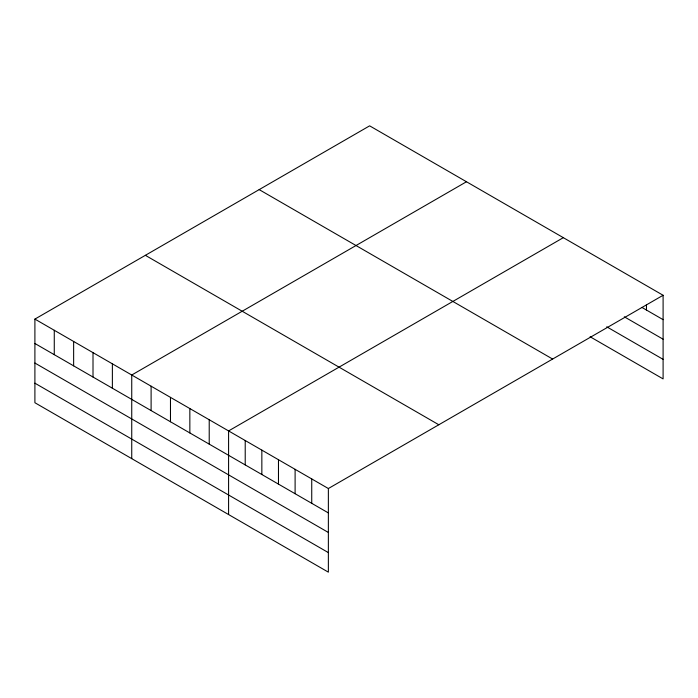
<?xml version="1.0" encoding="UTF-8"?>
<svg xmlns="http://www.w3.org/2000/svg" width="698" height="698" viewBox="0 0 698 698"><rect width="100%" height="100%" fill="white"/><g stroke="black" fill="none" stroke-linecap="round" stroke-linejoin="round"><path stroke-width="1.05" d="M34.9 319.099L328.365 488.53L328.365 572.159L34.9 402.729L34.9 319.099L369.635 125.841L663.1 295.271L663.1 378.901L590.115 336.759M466.482 181.75L131.739 375.009L131.739 458.638M563.321 237.669L228.586 430.928L228.586 514.548M328.365 488.53L663.1 295.271M641.855 307.39L663.1 319.658M624.3 316.805L663.1 339.211M606.745 326.812L663.1 359.348M259.176 189.62L552.633 359.051M145.367 255.328L438.824 424.759M34.9 343.486L328.365 512.917M34.9 363.039L328.365 532.469M34.9 383.176L328.365 552.607M646.47 304.756L646.47 310.06M311.736 478.933L311.736 503.319M295.106 469.326L295.106 493.713M278.476 459.729L278.476 484.115M261.846 450.123L261.846 474.509M245.216 440.525L245.216 464.912M209.217 419.742L209.217 444.129M189.847 408.557L189.847 432.943M170.478 397.38L170.478 421.767M151.108 386.195L151.108 410.581M112.378 363.833L112.378 388.219M93.008 352.647L93.008 377.033M73.639 341.47L73.639 365.848M54.27 330.285L54.27 354.671"/></g></svg>
